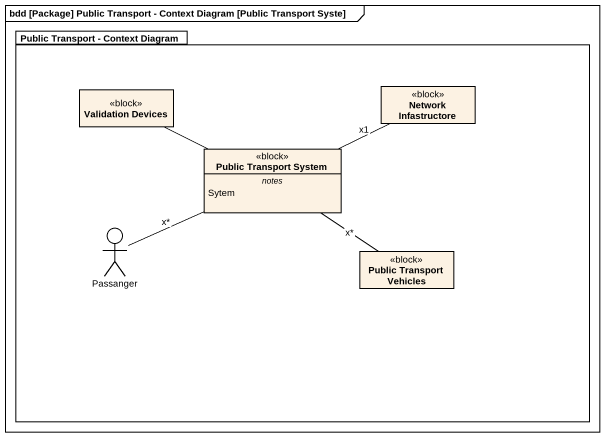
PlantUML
@startuml
mainframe bdd [Package] Public Transport - Context Diagram [Public Transport Syste]
allowmixing
hide circle
hide empty members
package "Public Transport - Context Diagram" as Public_Transport_Context {
  class "Validation Devices" as Validation_Devices <<block>>
  class "Network Infastructore" as Network_Infastructore <<block>>
  class "Public Transport System" as Public_Transport_System <<block>> {
    -- notes --
    Sytem
  }
  actor Passanger
  class "Public Transport Vehicles" as Public_Transport_Vehicles <<block>>
}
Validation_Devices -right- Public_Transport_System
Network_Infastructore -left- Public_Transport_System : x1
Passanger -right- Public_Transport_System : x*
Public_Transport_Vehicles -up- Public_Transport_System : x*
@enduml
